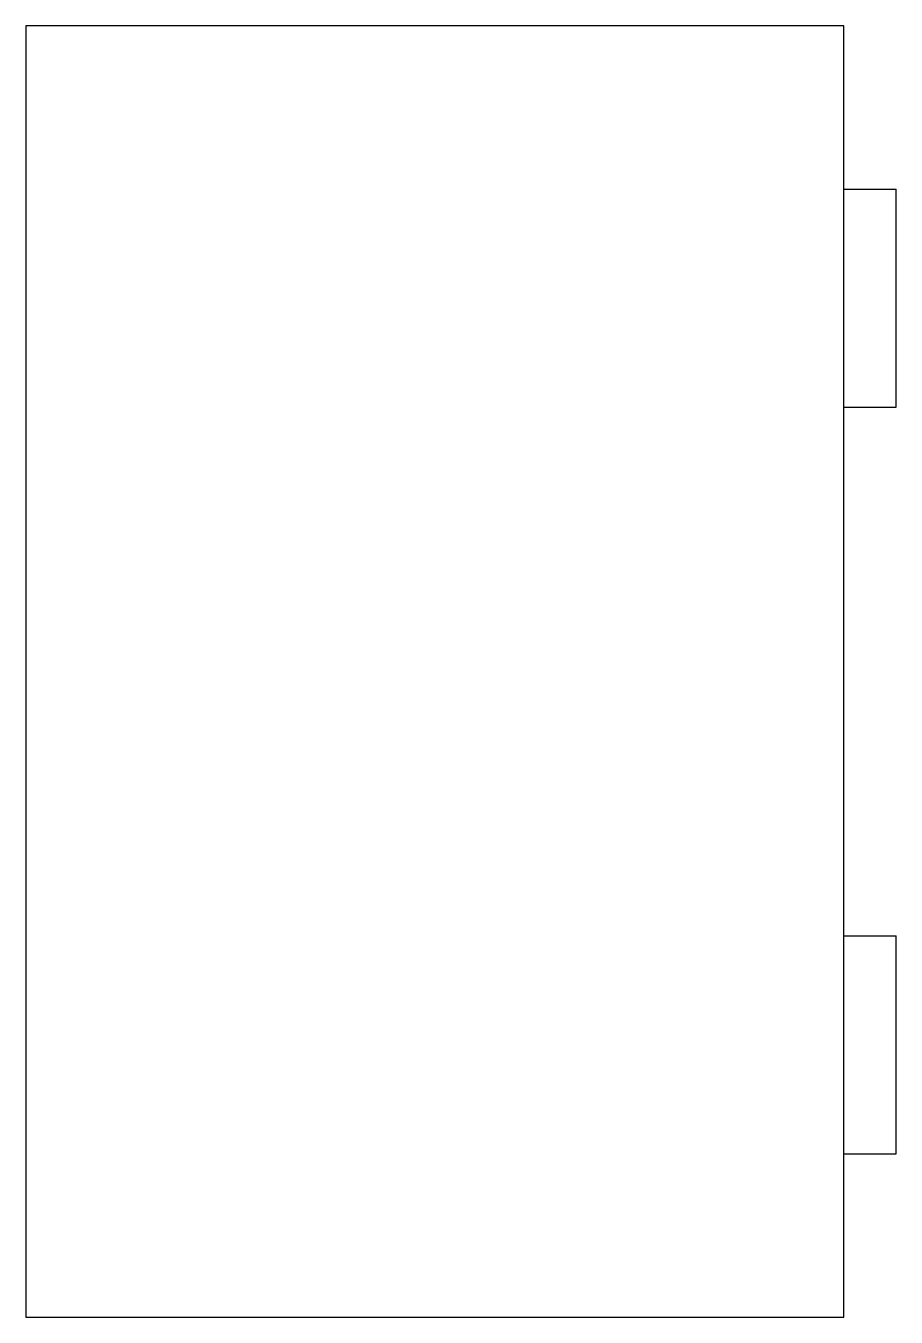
# Model space of a CAD drawing. Extents: x -75 to 5, y 0 to 118.
import ezdxf

# ---------------------------------------------------------------- set-up
doc = ezdxf.new("R2010")
doc.units = 0
doc.layers.add('Shape2DView', color=7, linetype='CONTINUOUS')

msp = doc.modelspace()

# ---------------------------------------------------------------- linework, layer by layer
at = {"layer": 'Shape2DView'}
for p, q in [((0, 118.5), (-75, 118.5)), ((-75, 118.5), (-75, 0)), ((0, 103.5), (0, 118.5)), ((0, 83.5), (0, 103.5)), ((0, 103.5), (4.8, 103.5)), ((4.8, 83.5), (4.8, 103.5)), ((0, 35), (0, 83.5)), ((0, 83.5), (4.8, 83.5)), ((0, 15), (0, 35)), ((0, 35), (4.8, 35)), ((4.8, 15), (4.8, 35)), ((0, 0), (0, 15)), ((0, 15), (4.8, 15)), ((-75, 0), (0, 0))]:
    msp.add_line(p, q, dxfattribs=at)

doc.saveas('drawing.dxf')
